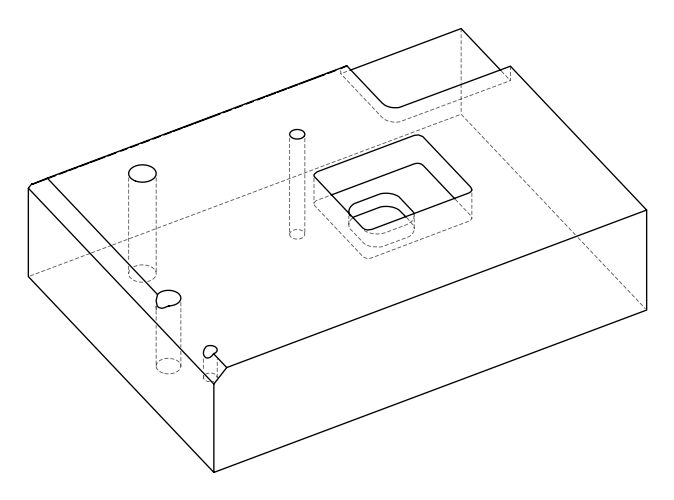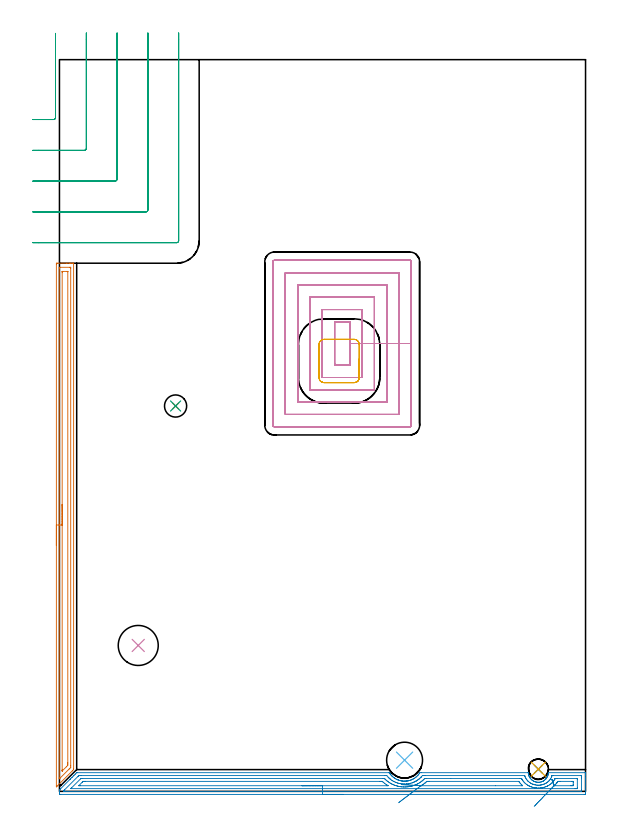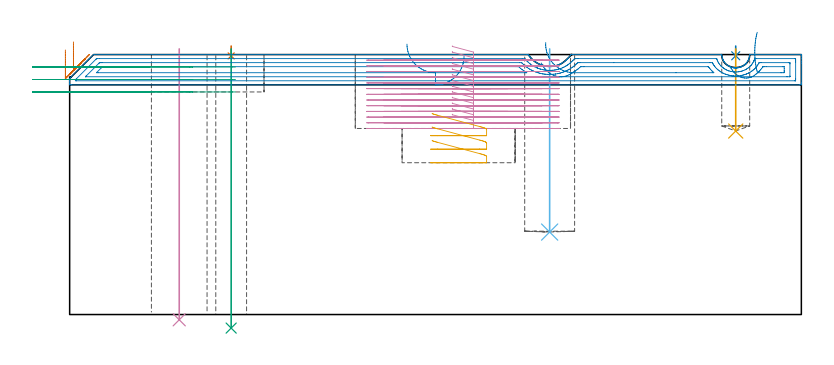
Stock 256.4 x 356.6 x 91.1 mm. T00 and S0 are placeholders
(PLAN: 11 operations, 8 tool changes, 50 min)
(1 SPOT_DRILL | STEP1HOLE | NXT0321_9005460120000 | 0.03 min | 0 mm3)
(2 SPOT_DRILL_1 | STEP1POCKET | NXT0321_9005460120000 | 0.03 min | 1 mm3)
(3 DRILL_THROUGH_HOLE_INTO_CENTER | STEP1HOLE | UGT0301_503 | 0.39 min | 8318 mm3)
(4 INDEXABLE_INSERT_DRILL_THROUGH_HOLE_FROM_SOLID | STEP1HOLE_1 | NXT0302_010 | 0.38 min | 27172 mm3)
(5 DRILL_BLIND_HOLE_INTO_CENTER | STEP1POCKET | NXT0301_069 | 0.12 min | 1925 mm3)
(6 INDEXABLE_INSERT_DRILL_BLIND_HOLE_FROM_SOLID | STEP1POCKET_1 | NXT0302_006 | 0.26 min | 14891 mm3)
(7 AREA_MILL | FG_CHAMFER_SURFACE | UGT0205_001 | 6.27 min | 9259 mm3)
(8 AREA_MILL_1 | FG_CHAMFER_SURFACE_1 | UGT0205_001 | 8.53 min | 13990 mm3)
(9 MILL_CORNER_NOTCH_RECTANGULAR | CORNER_NOTCH_RECTANGULAR | UGT0201_104 | Follow Part, ap 5, ae 75% | 3.74 min | 87983 mm3)
(10 MILL_RECTANGULAR_POCKET | POCKET_RECTANGULAR_STRAIGHT | NXT0201_009 | Follow Part, ap 2, ae 75% | 29.45 min | 173579 mm3)
(11 MILL_RECTANGULAR_POCKET_1 | POCKET_RECTANGULAR_STRAIGHT_1 | UGT0201_104 | Follow Part, ap 5, ae 75% | 0.84 min | 17918 mm3)
(TOOL NXT0321_9005460120000 | NC Spot Drill, 142deg, 12mm, Carbide, Uncoated | D12 PA142 FL30 Z2)
(TOOL UGT0301_503 | Carbide Drill 10.8 mm | D10.8 PA118 FL94 Z2)
(TOOL NXT0302_010 | Index. Insert Drill 19.5mm [880-D1950L25-05] | D19.5 PA176 FL98 Z2)
(TOOL NXT0301_069 | Carbide Drill 9.8mm [860.1-0980-029A1-MM 2214] | D9.8 PA140 FL47 Z2)
(TOOL NXT0302_006 | Index. Insert Drill 17.5mm [880-D1750L25-05] | D17.5 PA176 FL88 Z2)
(TOOL UGT0205_001 | Chamfer Mill 20 x 3 x 45 deg. | D20 FL50 Z2)
(TOOL UGT0201_104 | End Mill 20 mm | D20 FL22 Z2)
(TOOL NXT0201_009 | ENDMILL 8mm [2P460-0800-NA 1630] | D8 FL26 Z6)
(OP 1 SPOT_DRILL)
G17 G21 G94 G90
T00 M6
G54
G17 G0 G90 X56.6 Y187.8 S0 M3
G43 Z101.1 H0
G94 G81 G98 Z90.635 F250. R94.1
G80
M5
M2
(OP 2 SPOT_DRILL_1)
G17 G21 G94 G90
T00 M6
G54
G17 G0 G90 X233.4 Y10.8 S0 M3
G43 Z101.1 H0
G94 G81 G98 Z90.678 F250. R94.1
G80
M5
M2
(OP 3 DRILL_THROUGH_HOLE_INTO_CENTER)
G17 G21 G94 G90
T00 M6
G54
G17 G0 G90 X56.6 Y187.8 S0 M3
G43 Z101.1 H0
G94 G73 G98 Z-4.745 F250. Q10.649 R93.1
G80
M5
M2
(OP 4 INDEXABLE_INSERT_DRILL_THROUGH_HOLE_FROM_SOLID)
G17 G21 G94 G90
T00 M6
G54
G17 G0 G90 X38.4 Y71.1 S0 M3
G43 Z101.1 H1
G94 G81 G98 Z-1.84 F250. R93.1
G80
M5
M2
(OP 5 DRILL_BLIND_HOLE_INTO_CENTER)
G17 G21 G94 G90
T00 M6
G54
G17 G0 G90 X233.4 Y10.8 S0 M3
G43 Z101.1 H1
G94 G81 G98 Z64.3 F250. R93.1
G80
M5
M2
(OP 6 INDEXABLE_INSERT_DRILL_BLIND_HOLE_FROM_SOLID)
G17 G21 G94 G90
T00 M6
G54
G17 G0 G90 X168.2 Y15.2 S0 M3
G43 Z101.1 H1
G94 G81 G98 Z28.9 F250. R93.1
G80
M5
M2
(OP 7 AREA_MILL)
G17 G21 G94 G90
T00 M6
G54
G17 G0 G90 X-1.5 Y119.8 S1061 M3
G43 Z101.1 H0
Z92.7
G94 G1 Y119.838 Z91.828 F250.
Y119.952 Z90.964
Y120.141 Z90.112
Y120.403 Z89.28
Y120.737 Z88.474
Y121.14 Z87.7
Y121.609 Z86.964
Y122.14 Z86.272
Y122.729 Z85.629
Y123.372 Z85.04
Y124.064 Z84.509
Y124.8 Z84.04
Y125.574 Z83.637
Y126.38 Z83.303
Y127.212 Z83.041
Y128.064 Z82.852
Y128.929 Z82.738
Y129.8 Z82.7
X-1.499 Y256.771 Z82.701
X-1.495 Y257.391 Z82.702
X-1.493 Y257.394 Z82.705
X-0.875 Y257.4 Z83.322
X3.594 Z87.789
X5.017 Z89.214
X5.382 Z89.577
X6.11 Z90.31
X6.391 Z90.591
X6.83 Y257.393 Z91.022
X6.897 Y257.39 Z91.089
X6.9 Y257.218 Z91.1
Y10.873
X6.905 Y10.613 Z91.091
X6.881 Y10.579 Z91.077
X6.283 Y9.983 Z90.483
X-1.168 Y2.531 Z83.031
X-1.322 Y2.376 Z82.875
X-1.47 Y2.233 Z82.728
X-1.494 Y2.217 Z82.703
X-1.499 Y2.233 Z82.699
X-1.5 Y129.8 Z82.7
X-0.086 Z84.114
X-0.085 Y255.086 Z84.115
X-0.083 Y255.191 Z84.117
X-0.079 Y255.39 Z84.121
X0.019 Y255.392 Z84.219
X0.496 Y255.399 Z84.696
X4.964 Y255.4 Z89.164
X5.382 Y255.396 Z89.582
X5.441 Y255.394 Z89.641
X5.471 Y255.391 Z89.671
X5.479 Y255.294 Z89.679
X5.484 Y255.087 Z89.684
X5.485 Y254.982 Z89.685
X5.486 Y12.561 Z89.686
X5.483 Y11.771 Z89.683
X5.481 Y11.672 Z89.681
X5.478 Y11.639 Z89.678
X5.458 Y11.617 Z89.658
X5.382 Y11.535 Z89.582
X5.054 Y11.204 Z89.254
X4.727 Y10.877 Z88.927
X0.256 Y6.406 Z84.456
X0.135 Y6.289 Z84.335
X0.019 Y6.179 Z84.219
X-0.079 Y6.109 Z84.121
X-0.083 Y6.302 Z84.117
X-0.085 Y6.406 Z84.115
X-0.086 Y129.8 Z84.114
X1.328 Z85.528
X1.329 Y252.778 Z85.529
X1.33 Y253.194 Z85.53
X1.333 Y253.313 Z85.533
X1.335 Y253.371 Z85.535
X1.341 Y253.39 Z85.541
X1.395 Y253.393 Z85.595
X1.601 Y253.399 Z85.801
X3.8 Z88.
X3.937 Y253.396 Z88.137
X4.046 Y253.39 Z88.246
X4.066 Y253.387 Z88.266
X4.068 Y253.379 Z88.268
X4.069 Y253.353 Z88.269
X4.071 Y253.194 Z88.271
Y13.976
X4.07 Y13.559 Z88.27
X4.066 Y13.087 Z88.266
X4.059 Y12.665 Z88.259
X3.383 Y11.982 Z87.583
X1.365 Y9.965 Z85.565
X1.356 Y9.957 Z85.556
X1.341 Y9.95 Z85.541
X1.334 Y9.949 Z85.534
X1.332 Y9.956 Z85.532
X1.33 Y9.983 Z85.53
X1.329 Y10.038 Z85.529
X1.328 Y10.461 Z85.528
Y129.8
Y130.672 Z85.567
Y131.537 Z85.68
Y132.388 Z85.869
Y133.22 Z86.132
Y134.026 Z86.465
Y134.8 Z86.868
Y135.536 Z87.337
Y136.228 Z87.868
Y136.871 Z88.457
Y137.461 Z89.101
Y137.992 Z89.793
Y138.46 Z90.528
Y138.863 Z91.302
Y139.197 Z92.108
Y139.459 Z92.94
Y139.648 Z93.792
Y139.762 Z94.657
Y139.8 Z95.528
G0 Z101.1
M5
M2
(OP 8 AREA_MILL_1)
G17 G21 G94 G90
T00 M6
G54
G17 G0 G90 X138.2 Y-1.5 S1061 M3
G43 Z101.1 H0
Z90.5
G94 G1 X138.162 Z89.628 F250.
X138.048 Z88.764
X137.859 Z87.912
X137.597 Z87.08
X137.263 Z86.274
X136.86 Z85.5
X136.392 Z84.764
X135.86 Z84.072
X135.271 Z83.429
X134.628 Z82.84
X133.936 Z82.308
X133.2 Z81.84
X132.426 Z81.437
X131.62 Z81.103
X130.788 Z80.841
X129.936 Z80.652
X129.072 Z80.538
X128.2 Z80.5
X0.603
X0.385 Y-1.499 Z80.501
X0.157 Y-1.496 Z80.504
X0.002 Y-1.491 Z80.505
X0. Y-1.358 Z80.639
Y-1.048 Z80.947
Y-0.428 Z81.572
Y0.095 Z82.094
X0.01 Y0.702 Z82.7
X0.02 Y0.715 Z82.714
X0.157 Y0.859 Z82.855
X0.306 Y1.009 Z83.004
X0.601 Y1.301 Z83.301
X5.137 Y5.837 Z87.837
X5.302 Y6.004 Z88.
X5.362 Y6.063 Z88.061
X5.988 Y6.688 Z88.688
X6.184 Y6.885 Z88.882
X6.838 Y7.538 Z89.538
X7.065 Y7.767 Z89.763
X7.689 Y8.389 Z90.388
X8.392 Y9.091 Z91.09
X8.406 Y9.095 Z91.092
X8.634 Y9.1 Z91.1
X160.322
X160.757 Y9.093 Z91.093
X160.768 Y9.081 Z91.081
X160.859 Y8.943 Z90.943
X160.974 Y8.778 Z90.777
X161.065 Y8.648 Z90.645
X161.191 Y8.467 Z90.466
X161.229 Y8.417 Z90.417
X161.267 Y8.368 Z90.367
X161.403 Y8.207 Z90.205
X161.512 Y8.079 Z90.076
X161.644 Y7.922 Z89.921
X161.786 Y7.767 Z89.766
X162.039 Y7.491 Z89.491
X162.083 Y7.447 Z89.447
X162.521 Y7.059 Z89.055
X162.85 Y6.788 Z88.787
X162.974 Y6.686 Z88.685
X163.07 Y6.615 Z88.614
X163.463 Y6.352 Z88.35
X163.866 Y6.105 Z88.102
X164.217 Y5.917 Z87.913
X164.573 Y5.74 Z87.737
X164.784 Y5.651 Z87.648
X164.999 Y5.568 Z87.565
X165.201 Y5.491 Z87.486
X165.23 Y5.482 Z87.476
X165.417 Y5.416 Z87.415
X165.649 Y5.338 Z87.337
X165.733 Y5.314 Z87.313
X166.094 Y5.215 Z87.213
X166.541 Y5.116 Z87.114
X166.568 Y5.111 Z87.109
X166.986 Y5.041 Z87.04
X167.037 Y5.036 Z87.035
X167.432 Y4.993 Z86.987
X167.461 Y4.992 Z86.984
X167.878 Y4.963 Z86.961
X168.324 Y4.958 Z86.956
X168.327 Y4.959 Z86.957
X168.353 Y4.961 Z86.956
X168.387 Y4.962 Z86.958
X168.729 Y4.978 Z86.969
X168.77 Y4.979 Z86.971
X169.139 Y5.012 Z87.007
X169.216 Y5.019 Z87.015
X169.245 Y5.023 Z87.019
X169.344 Y5.037 Z87.034
X169.662 Y5.085 Z87.078
X169.869 Y5.122 Z87.121
X169.945 Y5.137 Z87.135
X170.107 Y5.171 Z87.165
X170.555 Y5.283 Z87.278
X170.999 Y5.417 Z87.415
X171.331 Y5.539 Z87.536
X171.416 Y5.571 Z87.567
X171.758 Y5.71 Z87.709
X171.828 Y5.739 Z87.737
X171.891 Y5.77 Z87.767
X171.922 Y5.786 Z87.783
X172.3 Y5.981 Z87.98
X172.34 Y6.002 Z88.001
X172.782 Y6.255 Z88.255
X173.325 Y6.615 Z88.614
X173.521 Y6.763 Z88.763
X173.674 Y6.88 Z88.878
X173.876 Y7.053 Z89.053
X174.022 Y7.178 Z89.178
X174.359 Y7.491 Z89.491
X174.566 Y7.7 Z89.7
X174.793 Y7.958 Z89.958
X174.855 Y8.029 Z90.028
X175.128 Y8.367 Z90.367
X175.333 Y8.648 Z90.647
X175.457 Y8.818 Z90.818
X175.645 Y9.102 Z91.097
X176.383 Y9.1 Z91.1
X228.136
X228.498 Y9.094 Z91.092
X228.505 Y9.091 Z91.089
X228.511 Y9.018 Z91.017
X228.522 Y8.874 Z90.873
X228.557 Y8.648 Z90.648
X228.6 Y8.367 Z90.367
X228.709 Y7.926 Z89.926
X228.762 Y7.767 Z89.766
X228.853 Y7.492 Z89.49
X228.921 Y7.326 Z89.323
X228.956 Y7.239 Z89.237
X229.028 Y7.103 Z89.101
X229.124 Y6.924 Z88.92
X229.311 Y6.615 Z88.614
X229.326 Y6.594 Z88.594
X229.437 Y6.444 Z88.44
X229.568 Y6.264 Z88.263
X229.848 Y5.93 Z87.927
X230.041 Y5.74 Z87.736
X230.218 Y5.593 Z87.588
X230.382 Y5.455 Z87.453
X230.747 Y5.187 Z87.187
X231.029 Y5.019 Z87.018
X231.328 Y4.862 Z86.862
X231.398 Y4.833 Z86.833
X231.631 Y4.739 Z86.737
X231.655 Y4.732 Z86.729
X231.705 Y4.716 Z86.711
X231.917 Y4.647 Z86.644
X232.074 Y4.596 Z86.593
X232.523 Y4.49 Z86.488
X232.597 Y4.481 Z86.475
X232.737 Y4.461 Z86.455
X232.968 Y4.43 Z86.421
X233.191 Y4.411 Z86.406
X233.198 Y4.41 Z86.405
X233.401 Y4.404 Z86.397
X233.49 Y4.407 Z86.399
X233.639 Y4.412 Z86.407
X233.81 Y4.425 Z86.423
X233.862 Y4.429 Z86.428
X234.306 Y4.495 Z86.491
X234.755 Y4.605 Z86.6
X234.828 Y4.63 Z86.623
X235.111 Y4.721 Z86.718
X235.198 Y4.75 Z86.747
X235.274 Y4.781 Z86.778
X235.472 Y4.862 Z86.861
X235.633 Y4.947 Z86.946
X235.786 Y5.028 Z87.028
X235.936 Y5.119 Z87.119
X236.09 Y5.211 Z87.211
X236.167 Y5.268 Z87.268
X236.364 Y5.416 Z87.412
X236.433 Y5.466 Z87.463
X236.758 Y5.738 Z87.737
X236.981 Y5.96 Z87.959
X236.989 Y5.969 Z87.968
X237.017 Y6.004 Z88.001
X237.246 Y6.28 Z88.279
X237.489 Y6.615 Z88.613
X237.693 Y6.957 Z88.952
X237.813 Y7.189 Z89.187
X237.873 Y7.306 Z89.304
X237.948 Y7.491 Z89.49
X238.038 Y7.767 Z89.764
X238.091 Y7.927 Z89.925
X238.2 Y8.368 Z90.366
X238.217 Y8.479 Z90.478
X238.28 Y8.891 Z90.89
X238.288 Y8.999 Z90.998
X238.297 Y9.099 Z91.097
X238.321 Y9.1 Z91.1
X256.243
X256.393 Y9.097 Z91.088
X256.394 Y9.096 Z91.087
X256.4 Y8.782 Z90.781
Y8.387 Z90.386
Y7.767 Z89.762
Y6.575 Z88.572
Y6.004 Z87.998
Y-0.762 Z81.235
X256.397 Y-1.048 Z80.949
X256.391 Y-1.492 Z80.506
X256.249 Y-1.495 Z80.503
X255.797 Y-1.5 Z80.5
X128.2
Y-0.086 Z81.914
X2.388 Y-0.085 Z81.915
X2.304 Y-0.084 Z81.916
X2.024 Y-0.079 Z81.921
X2.01 Y0.012 Z82.012
X2.005 Y0.212 Z82.212
X2.01 Y0.245 Z82.245
X2.025 Y0.265 Z82.265
X2.073 Y0.319 Z82.319
X2.345 Y0.595 Z82.595
X2.388 Y0.638 Z82.638
X9.078 Y7.328 Z89.328
X9.228 Y7.476 Z89.476
X9.351 Y7.594 Z89.594
X9.431 Y7.67 Z89.67
X9.526 Y7.679 Z89.679
X9.612 Y7.682 Z89.682
X10.418 Y7.686 Z89.686
X10.5
X158.62
X159.43 Y7.683 Z89.683
X159.516 Y7.682 Z89.682
X159.524 Y7.673 Z89.673
X160.217 Y6.885 Z88.885
X160.322 Y6.77 Z88.77
X160.521 Y6.575 Z88.575
X160.722 Y6.396 Z88.396
X161.167 Y6.004 Z88.004
X161.215 Y5.964 Z87.964
X161.453 Y5.769 Z87.769
X162.107 Y5.316 Z87.316
X162.181 Y5.269 Z87.269
X162.427 Y5.122 Z87.122
X162.999 Y4.801 Z86.801
X163.639 Y4.49 Z86.49
X163.891 Y4.384 Z86.384
X163.934 Y4.367 Z86.367
X163.968 Y4.354 Z86.354
X164.272 Y4.241 Z86.241
X164.784 Y4.07 Z86.07
X165.031 Y3.996 Z85.996
X165.676 Y3.832 Z85.832
X166.197 Y3.726 Z85.726
X166.568 Y3.665 Z85.665
X167.227 Y3.59 Z85.59
X167.461 Y3.575 Z85.575
X167.811 Y3.556 Z85.556
X168.16 Y3.55 Z85.55
X168.353
X169.022 Y3.579 Z85.579
X169.245 Y3.597 Z85.597
X169.372 Y3.61 Z85.61
X169.97 Y3.689 Z85.689
X170.137 Y3.715 Z85.715
X170.583 Y3.801 Z85.801
X171.03 Y3.907 Z85.907
X171.298 Y3.975 Z85.975
X171.922 Y4.166 Z86.166
X171.979 Y4.185 Z86.185
X172.134 Y4.241 Z86.241
X172.7 Y4.467 Z86.467
X172.814 Y4.516 Z86.516
X173.226 Y4.716 Z86.716
X173.707 Y4.969 Z86.969
X173.806 Y5.024 Z87.024
X173.972 Y5.122 Z87.122
X174.352 Y5.366 Z87.366
X174.599 Y5.53 Z87.53
X174.878 Y5.728 Z87.728
X175.234 Y6.004 Z88.004
X175.375 Y6.119 Z88.119
X175.491 Y6.22 Z88.22
X175.838 Y6.542 Z88.542
X176.19 Y6.885 Z88.885
X176.285 Y6.983 Z88.983
X176.383 Y7.091 Z89.091
X176.88 Y7.671 Z89.671
X177.276 Y7.683 Z89.683
X177.359 Y7.684 Z89.684
X178.168 Y7.686 Z89.686
X226.597 Y7.685 Z89.685
X226.678 Y7.683 Z89.683
X226.717 Y7.68 Z89.68
X226.73 Y7.677 Z89.677
X226.74 Y7.654 Z89.654
X226.785 Y7.531 Z89.531
X226.886 Y7.238 Z89.238
X227.029 Y6.885 Z88.885
X227.244 Y6.455 Z88.455
X227.518 Y6.004 Z88.004
X227.779 Y5.646 Z87.646
X228.136 Y5.204 Z87.204
X228.214 Y5.122 Z87.122
X228.419 Y4.923 Z86.923
X228.637 Y4.733 Z86.733
X229.028 Y4.413 Z86.413
X229.092 Y4.366 Z86.366
X229.271 Y4.241 Z86.241
X229.667 Y3.99 Z85.99
X229.921 Y3.848 Z85.848
X230.202 Y3.702 Z85.702
X230.669 Y3.502 Z85.502
X230.813 Y3.448 Z85.448
X230.84 Y3.439 Z85.439
X230.862 Y3.432 Z85.432
X231.095 Y3.359 Z85.359
X231.705 Y3.198 Z85.198
X231.92 Y3.147 Z85.147
X232.597 Y3.043 Z85.043
X232.95 Y3.011 Z85.011
X233.49 Y2.994 Z84.994
X233.844 Y3.01 Z85.01
X234.382 Y3.067 Z85.067
X234.64 Y3.105 Z85.105
X234.931 Y3.157 Z85.157
X235.274 Y3.237 Z85.237
X235.372 Y3.263 Z85.263
X235.708 Y3.359 Z85.359
X236.099 Y3.492 Z85.492
X236.167 Y3.518 Z85.518
X236.674 Y3.74 Z85.74
X237.059 Y3.946 Z85.946
X237.244 Y4.058 Z86.058
X237.531 Y4.241 Z86.241
X237.772 Y4.417 Z86.417
X237.951 Y4.554 Z86.554
X238.262 Y4.816 Z86.816
X238.582 Y5.122 Z87.122
X238.706 Y5.258 Z87.258
X238.843 Y5.416 Z87.416
X239.099 Y5.751 Z87.751
X239.282 Y6.004 Z88.004
X239.452 Y6.284 Z88.284
X239.736 Y6.791 Z88.791
X239.766 Y6.855 Z88.855
X239.779 Y6.885 Z88.885
X240.006 Y7.5 Z89.5
X240.061 Y7.643 Z89.643
X240.078 Y7.679 Z89.679
X240.122 Y7.681 Z89.681
X240.223 Y7.683 Z89.683
X240.628 Y7.686 Z89.686
X240.71
X254.012 Y7.685 Z89.685
X254.096 Y7.684 Z89.684
X254.376 Y7.679 Z89.679
X254.39 Y7.588 Z89.588
X254.397 Y7.387 Z89.387
X254.399 Y6.885 Z88.885
X254.4 Y6.502 Z88.502
X254.399 Y0.715 Z82.715
X254.398 Y0.334 Z82.334
X254.39 Y-0.05 Z81.95
X254.383 Y-0.08 Z81.92
X254.366 Y-0.081 Z81.919
X254.316 Y-0.084 Z81.916
X254.215 Y-0.085 Z81.915
X254.012 Y-0.086 Z81.914
X128.2
Y1.328 Z83.328
X5.686 Y1.329 Z83.329
X5.608 Y1.33 Z83.33
X5.562 Y1.332 Z83.332
X5.549 Y1.334 Z83.334
X5.569 Y1.358 Z83.358
X5.718 Y1.516 Z83.516
X5.796 Y1.596 Z83.596
X10.31 Y6.11 Z88.11
X10.418 Y6.215 Z88.215
X10.464 Y6.253 Z88.253
X10.498 Y6.265 Z88.265
X10.574 Y6.267 Z88.267
X10.729 Y6.27 Z88.27
X11.04 Y6.271 Z88.271
X11.311 Y6.272 Z88.272
X157.645 Y6.271 Z88.271
X158.271 Y6.267 Z88.267
X158.333 Y6.264 Z88.264
X158.404 Y6.249 Z88.249
X158.538 Y6.111 Z88.111
X158.645 Y6.004 Z88.004
X159.043 Y5.617 Z87.617
X159.43 Y5.274 Z87.274
X159.61 Y5.122 Z87.122
X160.003 Y4.804 Z86.804
X160.322 Y4.578 Z86.578
X160.814 Y4.241 Z86.241
X161.215 Y3.999 Z85.999
X161.796 Y3.667 Z85.667
X162.107 Y3.515 Z85.515
X162.442 Y3.359 Z85.359
X162.999 Y3.124 Z85.124
X163.39 Y2.973 Z84.973
X163.891 Y2.804 Z84.804
X164.232 Y2.701 Z84.701
X164.685 Y2.575 Z84.575
X164.784 Y2.55 Z84.55
X165.075 Y2.478 Z84.478
X165.676 Y2.359 Z84.359
X165.824 Y2.332 Z84.332
X166.232 Y2.271 Z84.271
X166.568 Y2.231 Z84.231
X166.849 Y2.201 Z84.201
X167.461 Y2.157 Z84.157
X167.801 Y2.141 Z84.141
X168.353 Y2.136 Z84.136
X168.687 Y2.148 Z84.148
X169.245 Y2.174 Z84.174
X169.527 Y2.2 Z84.2
X170.137 Y2.273 Z84.273
X170.321 Y2.297 Z84.297
X171.03 Y2.416 Z84.416
X171.082 Y2.426 Z84.426
X171.321 Y2.478 Z84.478
X171.801 Y2.597 Z84.597
X171.922 Y2.63 Z84.63
X172.488 Y2.8 Z84.8
X172.814 Y2.904 Z84.904
X173.149 Y3.028 Z85.028
X173.707 Y3.243 Z85.243
X173.79 Y3.277 Z85.277
X173.973 Y3.359 Z85.359
X174.39 Y3.566 Z85.566
X174.599 Y3.674 Z85.674
X174.968 Y3.876 Z85.876
X175.491 Y4.181 Z86.181
X175.528 Y4.204 Z86.204
X175.585 Y4.241 Z86.241
X176.058 Y4.562 Z86.562
X176.383 Y4.795 Z86.795
X176.57 Y4.938 Z86.938
X176.798 Y5.122 Z87.122
X177.054 Y5.342 Z87.342
X177.276 Y5.538 Z87.538
X177.516 Y5.766 Z87.766
X177.764 Y6.004 Z88.004
X177.968 Y6.201 Z88.201
X178.037 Y6.265 Z88.265
X178.168 Y6.266 Z88.266
X178.79 Y6.271 Z88.271
X190.68 Y6.272 Z88.272
X224.296 Y6.271 Z88.271
X224.567 Y6.27 Z88.27
X225.195 Y6.264 Z88.264
X225.201 Y6.26 Z88.26
X225.22 Y6.24 Z88.24
X225.343 Y6.004 Z88.004
X225.383 Y5.929 Z87.929
X225.459 Y5.796 Z87.796
X225.724 Y5.378 Z87.378
X225.911 Y5.122 Z87.122
X226.1 Y4.874 Z86.874
X226.351 Y4.567 Z86.567
X226.65 Y4.241 Z86.241
X226.956 Y3.953 Z85.953
X227.244 Y3.712 Z85.712
X227.695 Y3.359 Z85.359
X228.136 Y3.062 Z85.062
X228.371 Y2.913 Z84.913
X228.876 Y2.628 Z84.628
X229.028 Y2.553 Z84.553
X229.19 Y2.478 Z84.478
X229.706 Y2.267 Z84.267
X229.921 Y2.19 Z84.19
X230.353 Y2.051 Z84.051
X230.813 Y1.926 Z83.926
X231.142 Y1.84 Z83.84
X231.543 Y1.756 Z83.756
X231.705 Y1.73 Z83.73
X232.12 Y1.669 Z83.669
X232.581 Y1.612 Z83.612
X232.597 Y1.611 Z83.611
X232.761 Y1.596 Z83.596
X233.49 Y1.574 Z83.574
X233.512
X234.052 Y1.596 Z83.596
X234.351 Y1.627 Z83.627
X234.382 Y1.631 Z83.631
X235.134 Y1.734 Z83.734
X235.274 Y1.76 Z83.76
X235.869 Y1.89 Z83.89
X236.167 Y1.966 Z83.966
X236.563 Y2.086 Z84.086
X237.059 Y2.253 Z84.253
X237.221 Y2.318 Z84.318
X237.6 Y2.478 Z84.478
X237.838 Y2.59 Z84.59
X237.951 Y2.648 Z84.648
X238.412 Y2.904 Z84.904
X238.843 Y3.171 Z85.171
X238.957 Y3.248 Z85.248
X239.112 Y3.359 Z85.359
X239.463 Y3.629 Z85.629
X239.736 Y3.856 Z85.856
X239.938 Y4.041 Z86.041
X240.147 Y4.241 Z86.241
X240.381 Y4.485 Z86.485
X240.628 Y4.775 Z86.775
X240.78 Y4.972 Z86.972
X240.891 Y5.122 Z87.122
X241.147 Y5.491 Z87.491
X241.45 Y6.004 Z88.004
X241.475 Y6.048 Z88.048
X241.52 Y6.128 Z88.128
X241.605 Y6.265 Z88.265
X241.676 Y6.267 Z88.267
X241.831 Y6.269 Z88.269
X242.142 Y6.271 Z88.271
X242.413
X251.957
X252.228 Y6.269 Z88.269
X252.318 Y6.268 Z88.268
X252.381 Y6.265 Z88.265
X252.39 Y6.173 Z88.173
X252.396 Y6.004 Z88.004
X252.399 Y5.834 Z87.834
Y1.596 Z83.596
X252.398 Y1.428 Z83.428
X252.393 Y1.37 Z83.37
X252.388 Y1.335 Z83.335
X252.362 Y1.334 Z83.334
X252.228 Y1.331 Z83.331
X251.606 Y1.329 Z83.329
X251.335 Y1.328 Z83.328
X128.2
Y2.743 Z84.743
X10.15
X9.779 Y2.745 Z84.745
X9.526 Y2.747 Z84.747
X9.41 Y2.75 Z84.75
X9.473 Y2.823 Z84.823
X9.485 Y2.835 Z84.835
X11.099 Y4.45 Z86.45
X11.311 Y4.659 Z86.659
X11.473 Y4.812 Z86.812
X11.517 Y4.85 Z86.85
X11.584 Y4.852 Z86.852
X12.203 Y4.856 Z86.856
X12.471 Y4.857 Z86.857
X156.129
X156.753 Y4.856 Z86.856
X157.024 Y4.854 Z86.854
X157.329 Y4.85 Z86.85
X157.645 Y4.581 Z86.581
X158.049 Y4.241 Z86.241
X158.538 Y3.841 Z85.841
X159.222 Y3.359 Z85.359
X159.43 Y3.22 Z85.22
X159.824 Y2.97 Z84.97
X159.963 Y2.887 Z84.887
X159.999 Y2.865 Z84.865
X160.186 Y2.75 Z84.75
X160.05 Y2.746 Z84.746
X159.787 Y2.744 Z84.744
X159.43 Y2.743 Z84.743
X128.2
X127.328 Z84.781
X126.464 Z84.895
X125.612 Z85.083
X124.78 Z85.346
X123.974 Z85.68
X123.2 Z86.082
X122.464 Z86.551
X121.772 Z87.082
X121.129 Z87.672
X120.54 Z88.315
X120.008 Z89.007
X119.54 Z89.743
X119.137 Z90.517
X118.803 Z91.322
X118.541 Z92.155
X118.352 Z93.006
X118.238 Z93.871
X118.2 Z94.743
G0 Z101.1
X165.266 Y-5.533
Z88.146
G1 X165.651 Y-5.242 Z87.42
X166.085 Y-4.913 Z86.738
X166.565 Y-4.55 Z86.106
X167.087 Y-4.155 Z85.529
X167.647 Y-3.732 Z85.012
X168.241 Y-3.282 Z84.557
X168.864 Y-2.811 Z84.169
X169.512 Y-2.321 Z83.851
X170.179 Y-1.816 Z83.605
X170.861 Y-1.3 Z83.432
X171.553 Y-0.777 Z83.335
X172.248 Y-0.251 Z83.314
X172.943 Y0.275 Z83.369
X173.631 Y0.795 Z83.499
X174.307 Y1.306 Z83.704
X174.966 Y1.805 Z83.983
X175.604 Y2.288 Z84.332
X176.214 Y2.75 Z84.75
X176.248 Y2.775 Z84.775
X176.288 Y2.803 Z84.803
X176.693 Y3.054 Z85.054
X177.18 Y3.359 Z85.359
X177.238 Y3.397 Z85.397
X177.276 Y3.423 Z85.423
X177.756 Y3.767 Z85.767
X178.168 Y4.077 Z86.077
X178.26 Y4.15 Z86.15
X178.368 Y4.241 Z86.241
X178.735 Y4.562 Z86.562
X179.06 Y4.85 Z86.85
X179.332 Y4.854 Z86.854
X179.953 Y4.857 Z86.857
X180.221
X223.675
X223.764 Y4.856 Z86.856
X223.818 Y4.853 Z86.853
X223.843 Y4.851 Z86.851
X223.866 Y4.823 Z86.823
X224.039 Y4.597 Z86.597
X224.311 Y4.241 Z86.241
X224.567 Y3.924 Z85.924
X225.085 Y3.359 Z85.359
X225.459 Y3.006 Z85.006
X225.733 Y2.75 Z84.75
X225.459 Y2.746 Z84.746
X225.19 Y2.744 Z84.744
X212.476 Y2.743 Z84.743
X176.546
X176.383 Y2.744 Z84.744
X176.257 Y2.747 Z84.747
X176.214 Y2.75 Z84.75
X175.348 Y2.8 Z84.838
X174.492 Y2.849 Z85.001
X173.654 Y2.898 Z85.239
X172.84 Y2.945 Z85.549
X172.056 Y2.99 Z85.928
X171.308 Y3.033 Z86.375
X170.602 Y3.074 Z86.885
X169.942 Y3.112 Z87.455
X169.335 Y3.147 Z88.081
X168.785 Y3.179 Z88.757
X168.295 Y3.207 Z89.478
X167.87 Y3.232 Z90.24
X167.513 Y3.252 Z91.036
X167.227 Y3.269 Z91.86
X167.013 Y3.281 Z92.705
X166.874 Y3.289 Z93.566
X166.81 Y3.293 Z94.436
X166.822 Y3.292 Z95.309
G0 Z101.1
X231.396 Y-7.335
Z87.001
G1 X231.77 Y-6.944 Z86.317
X232.184 Y-6.511 Z85.682
X232.635 Y-6.04 Z85.103
X233.119 Y-5.535 Z84.582
X233.632 Y-4.999 Z84.124
X234.171 Y-4.436 Z83.732
X234.732 Y-3.85 Z83.41
X235.31 Y-3.246 Z83.16
X235.901 Y-2.629 Z82.984
X236.5 Y-2.003 Z82.883
X237.103 Y-1.373 Z82.857
X237.706 Y-0.744 Z82.908
X238.303 Y-0.121 Z83.035
X238.89 Y0.492 Z83.236
X239.462 Y1.09 Z83.511
X240.016 Y1.669 Z83.856
X240.547 Y2.223 Z84.27
X241.051 Y2.75 Z84.75
X241.07 Y2.769 Z84.769
X241.52 Y3.167 Z85.167
X241.62 Y3.261 Z85.261
X241.718 Y3.359 Z85.359
X242.056 Y3.711 Z85.711
X242.413 Y4.131 Z86.131
X242.461 Y4.192 Z86.192
X242.498 Y4.241 Z86.241
X242.837 Y4.703 Z86.703
X242.897 Y4.781 Z86.781
X242.938 Y4.829 Z86.829
X242.959 Y4.85 Z86.85
X242.993 Y4.852 Z86.852
X243.305 Y4.856 Z86.856
X243.573 Y4.857 Z86.857
X244.197
X249.82
X250.283 Y4.852 Z86.852
X250.388 Y4.85 Z86.85
X250.4 Y4.241 Z86.241
Y3.402 Z85.402
X250.399 Y3.359 Z85.359
X250.39 Y2.94 Z84.94
X250.374 Y2.75 Z84.75
X250.171 Y2.746 Z84.746
X249.551 Y2.743 Z84.743
X249.283
X241.252
X241.112 Y2.744 Z84.744
X241.064 Y2.746 Z84.746
X241.052 Y2.748 Z84.748
X241.051 Y2.75 Z84.75
X240.863 Y3.325 Z85.378
X240.692 Y3.846 Z86.056
X240.54 Y4.31 Z86.78
X240.408 Y4.711 Z87.543
X240.298 Y5.048 Z88.34
X240.21 Y5.317 Z89.165
X240.144 Y5.517 Z90.012
X240.102 Y5.646 Z90.873
X240.083 Y5.703 Z91.744
X240.088 Y5.688 Z92.616
X240.116 Y5.601 Z93.484
X240.168 Y5.443 Z94.34
X240.244 Y5.214 Z95.178
X240.341 Y4.916 Z95.993
X240.46 Y4.552 Z96.776
X240.601 Y4.125 Z97.524
X240.761 Y3.637 Z98.229
X240.939 Y3.093 Z98.887
G0 Z101.1
M5
M2
(OP 9 MILL_CORNER_NOTCH_RECTANGULAR)
G17 G21 G94 G90
T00 M6
G54
G17 G0 G90 X-13. Y327.4 S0 M3
G43 Z101.139 H0
Z86.759
G94 G1 X-10. F250.
X-2.894 F500.
G3 X-1.9 Y328.394 R1.
G1 Y366.418
Y369.418 F250.
G0 Z101.139
X-13. Y312.4
Z86.759
G1 X-10.
X12.105 F500.
G3 X13.1 Y313.395 R1.
G1 Y366.6
Y369.6 F250.
G0 Z101.139
X-13. Y297.4
Z86.759
G1 X-10.
X27.105 F500.
G3 X28.1 Y298.395 R1.
G1 Y366.6
Y369.6 F250.
G0 Z101.139
X-13. Y282.4
Z86.759
G1 X-10.
X42.105 F500.
G3 X43.1 Y283.395 R1.
G1 Y366.6
Y369.6 F250.
G0 Z101.139
X-13. Y267.4
Z86.759
G1 X-10.
X57.104 F500.
G3 X58.1 Y268.396 R1.
G1 Y366.6
Y369.6 F250.
G0 Z101.139
X-13. Y327.4
Z82.38
G1 X-10.
X-2.894 F500.
G3 X-1.9 Y328.394 R1.
G1 Y366.418
Y369.418 F250.
G0 Z101.139
X-13. Y312.4
Z82.38
G1 X-10.
X12.105 F500.
G3 X13.1 Y313.395 R1.
G1 Y366.6
Y369.6 F250.
G0 Z101.139
X-13. Y297.4
Z82.38
G1 X-10.
X27.105 F500.
G3 X28.1 Y298.395 R1.
G1 Y366.6
Y369.6 F250.
G0 Z101.139
X-13. Y282.4
Z82.38
G1 X-10.
X42.105 F500.
G3 X43.1 Y283.395 R1.
G1 Y366.6
Y369.6 F250.
G0 Z101.139
X-13. Y267.4
Z82.38
G1 X-10.
X57.104 F500.
G3 X58.1 Y268.396 R1.
G1 Y366.6
Y369.6 F250.
G0 Z101.139
X-13. Y327.4
Z78.
G1 X-10.
X-2.894 F500.
G3 X-1.9 Y328.394 R1.
G1 Y366.418
Y369.418 F250.
G0 Z101.139
X-13. Y312.4
Z78.
G1 X-10.
X12.105 F500.
G3 X13.1 Y313.395 R1.
G1 Y366.6
Y369.6 F250.
G0 Z101.139
X-13. Y297.4
Z78.
G1 X-10.
X27.105 F500.
G3 X28.1 Y298.395 R1.
G1 Y366.6
Y369.6 F250.
G0 Z101.139
X-13. Y282.4
Z78.
G1 X-10.
X42.105 F500.
G3 X43.1 Y283.395 R1.
G1 Y366.6
Y369.6 F250.
G0 Z101.139
X-13. Y267.4
Z78.
G1 X-10.
X57.104 F500.
G3 X58.1 Y268.396 R1.
G1 Y366.6
Y369.6 F250.
G0 Z101.139
M5
M2
(OP 10 MILL_RECTANGULAR_POCKET)
G17 G21 G94 G90
T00 M6
G54
G17 G0 G90 X134.1 Y208.393 S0 M3
G43 Z101.139 H1
Z94.139
G94 G1 Y207.7 Z93.953 F250.
X141.5 Z91.97
Y218.25 Z89.144
Y228.8 F500.
X134.1
Y207.7
X141.5
Y218.25
X147.5
Y234.8
X128.1
Y201.7
X147.5
Y218.25
X153.5
Y240.8
X122.1
Y195.7
X153.5
Y218.25
X159.5
Y246.8
X116.1
Y189.7
X159.5
Y218.25
X165.5
Y252.8
X110.1
Y183.7
X165.5
Y218.25
X171.5
Y258.2
G3 X170.9 Y258.8 R0.6
G1 X104.7
G3 X104.1 Y258.2 R0.6
G1 Y178.3
G3 X104.7 Y177.7 R0.6
G1 X170.9
G3 X171.5 Y178.3 R0.6
G1 Y218.25
Y219.25
G0 X134.1 Y208.393 Z92.144
G1 Y207.7 Z91.958 F250.
X141.5 Z89.975
Y218.25 Z87.148
Y228.8 F500.
X134.1
Y207.7
X141.5
Y218.25
X147.5
Y234.8
X128.1
Y201.7
X147.5
Y218.25
X153.5
Y240.8
X122.1
Y195.7
X153.5
Y218.25
X159.5
Y246.8
X116.1
Y189.7
X159.5
Y218.25
X165.5
Y252.8
X110.1
Y183.7
X165.5
Y218.25
X171.5
Y258.2
G3 X170.9 Y258.8 R0.6
G1 X104.7
G3 X104.1 Y258.2 R0.6
G1 Y178.3
G3 X104.7 Y177.7 R0.6
G1 X170.9
G3 X171.5 Y178.3 R0.6
G1 Y218.25
Y219.25
G0 X134.1 Y208.393 Z90.148
G1 Y207.7 Z89.963 F250.
X141.5 Z87.98
Y218.25 Z85.153
Y228.8 F500.
X134.1
Y207.7
X141.5
Y218.25
X147.5
Y234.8
X128.1
Y201.7
X147.5
Y218.25
X153.5
Y240.8
X122.1
Y195.7
X153.5
Y218.25
X159.5
Y246.8
X116.1
Y189.7
X159.5
Y218.25
X165.5
Y252.8
X110.1
Y183.7
X165.5
Y218.25
X171.5
Y258.2
G3 X170.9 Y258.8 R0.6
G1 X104.7
G3 X104.1 Y258.2 R0.6
G1 Y178.3
G3 X104.7 Y177.7 R0.6
G1 X170.9
G3 X171.5 Y178.3 R0.6
G1 Y218.25
Y219.25
G0 X134.1 Y208.393 Z88.153
G1 Y207.7 Z87.967 F250.
X141.5 Z85.984
Y218.25 Z83.158
Y228.8 F500.
X134.1
Y207.7
X141.5
Y218.25
X147.5
Y234.8
X128.1
Y201.7
X147.5
Y218.25
X153.5
Y240.8
X122.1
Y195.7
X153.5
Y218.25
X159.5
Y246.8
X116.1
Y189.7
X159.5
Y218.25
X165.5
Y252.8
X110.1
Y183.7
X165.5
Y218.25
X171.5
Y258.2
G3 X170.9 Y258.8 R0.6
G1 X104.7
G3 X104.1 Y258.2 R0.6
G1 Y178.3
G3 X104.7 Y177.7 R0.6
G1 X170.9
G3 X171.5 Y178.3 R0.6
G1 Y218.25
Y219.25
G0 X134.1 Y208.393 Z86.158
G1 Y207.7 Z85.972 F250.
X141.5 Z83.989
Y218.25 Z81.162
Y228.8 F500.
X134.1
Y207.7
X141.5
Y218.25
X147.5
Y234.8
X128.1
Y201.7
X147.5
Y218.25
X153.5
Y240.8
X122.1
Y195.7
X153.5
Y218.25
X159.5
Y246.8
X116.1
Y189.7
X159.5
Y218.25
X165.5
Y252.8
X110.1
Y183.7
X165.5
Y218.25
X171.5
Y258.2
G3 X170.9 Y258.8 R0.6
G1 X104.7
G3 X104.1 Y258.2 R0.6
G1 Y178.3
G3 X104.7 Y177.7 R0.6
G1 X170.9
G3 X171.5 Y178.3 R0.6
G1 Y218.25
Y219.25
G0 X134.1 Y208.393 Z84.162
G1 Y207.7 Z83.977 F250.
X141.5 Z81.994
Y218.25 Z79.167
Y228.8 F500.
X134.1
Y207.7
X141.5
Y218.25
X147.5
Y234.8
X128.1
Y201.7
X147.5
Y218.25
X153.5
Y240.8
X122.1
Y195.7
X153.5
Y218.25
X159.5
Y246.8
X116.1
Y189.7
X159.5
Y218.25
X165.5
Y252.8
X110.1
Y183.7
X165.5
Y218.25
X171.5
Y258.2
G3 X170.9 Y258.8 R0.6
G1 X104.7
G3 X104.1 Y258.2 R0.6
G1 Y178.3
G3 X104.7 Y177.7 R0.6
G1 X170.9
G3 X171.5 Y178.3 R0.6
G1 Y218.25
Y219.25
G0 X134.1 Y208.393 Z82.167
G1 Y207.7 Z81.981 F250.
X141.5 Z79.999
Y218.25 Z77.172
Y228.8 F500.
X134.1
Y207.7
X141.5
Y218.25
X147.5
Y234.8
X128.1
Y201.7
X147.5
Y218.25
X153.5
Y240.8
X122.1
Y195.7
X153.5
Y218.25
X159.5
Y246.8
X116.1
Y189.7
X159.5
Y218.25
X165.5
Y252.8
X110.1
Y183.7
X165.5
Y218.25
X171.5
Y258.2
G3 X170.9 Y258.8 R0.6
G1 X104.7
G3 X104.1 Y258.2 R0.6
G1 Y178.3
G3 X104.7 Y177.7 R0.6
G1 X170.9
G3 X171.5 Y178.3 R0.6
G1 Y218.25
Y219.25
G0 X134.1 Y208.393 Z80.172
G1 Y207.7 Z79.986 F250.
X141.5 Z78.003
Y218.25 Z75.176
Y228.8 F500.
X134.1
Y207.7
X141.5
Y218.25
X147.5
Y234.8
X128.1
Y201.7
X147.5
Y218.25
X153.5
Y240.8
X122.1
Y195.7
X153.5
Y218.25
X159.5
Y246.8
X116.1
Y189.7
X159.5
Y218.25
X165.5
Y252.8
X110.1
Y183.7
X165.5
Y218.25
X171.5
Y258.2
G3 X170.9 Y258.8 R0.6
G1 X104.7
G3 X104.1 Y258.2 R0.6
G1 Y178.3
G3 X104.7 Y177.7 R0.6
G1 X170.9
G3 X171.5 Y178.3 R0.6
G1 Y218.25
Y219.25
G0 X134.1 Y208.393 Z78.176
G1 Y207.7 Z77.991 F250.
X141.5 Z76.008
Y218.25 Z73.181
Y228.8 F500.
X134.1
Y207.7
X141.5
Y218.25
X147.5
Y234.8
X128.1
Y201.7
X147.5
Y218.25
X153.5
Y240.8
X122.1
Y195.7
X153.5
Y218.25
X159.5
Y246.8
X116.1
Y189.7
X159.5
Y218.25
X165.5
Y252.8
X110.1
Y183.7
X165.5
Y218.25
X171.5
Y258.2
G3 X170.9 Y258.8 R0.6
G1 X104.7
G3 X104.1 Y258.2 R0.6
G1 Y178.3
G3 X104.7 Y177.7 R0.6
G1 X170.9
G3 X171.5 Y178.3 R0.6
G1 Y218.25
Y219.25
G0 X134.1 Y208.393 Z76.181
G1 Y207.7 Z75.996 F250.
X141.5 Z74.013
Y218.25 Z71.186
Y228.8 F500.
X134.1
Y207.7
X141.5
Y218.25
X147.5
Y234.8
X128.1
Y201.7
X147.5
Y218.25
X153.5
Y240.8
X122.1
Y195.7
X153.5
Y218.25
X159.5
Y246.8
X116.1
Y189.7
X159.5
Y218.25
X165.5
Y252.8
X110.1
Y183.7
X165.5
Y218.25
X171.5
Y258.2
G3 X170.9 Y258.8 R0.6
G1 X104.7
G3 X104.1 Y258.2 R0.6
G1 Y178.3
G3 X104.7 Y177.7 R0.6
G1 X170.9
G3 X171.5 Y178.3 R0.6
G1 Y218.25
Y219.25
G0 X134.1 Y208.393 Z74.186
G1 Y207.7 Z74. F250.
X141.5 Z72.017
Y218.25 Z69.191
Y228.8 F500.
X134.1
Y207.7
X141.5
Y218.25
X147.5
Y234.8
X128.1
Y201.7
X147.5
Y218.25
X153.5
Y240.8
X122.1
Y195.7
X153.5
Y218.25
X159.5
Y246.8
X116.1
Y189.7
X159.5
Y218.25
X165.5
Y252.8
X110.1
Y183.7
X165.5
Y218.25
X171.5
Y258.2
G3 X170.9 Y258.8 R0.6
G1 X104.7
G3 X104.1 Y258.2 R0.6
G1 Y178.3
G3 X104.7 Y177.7 R0.6
G1 X170.9
G3 X171.5 Y178.3 R0.6
G1 Y218.25
Y219.25
G0 X134.1 Y208.393 Z72.191
G1 Y207.7 Z72.005 F250.
X141.5 Z70.022
Y218.25 Z67.195
Y228.8 F500.
X134.1
Y207.7
X141.5
Y218.25
X147.5
Y234.8
X128.1
Y201.7
X147.5
Y218.25
X153.5
Y240.8
X122.1
Y195.7
X153.5
Y218.25
X159.5
Y246.8
X116.1
Y189.7
X159.5
Y218.25
X165.5
Y252.8
X110.1
Y183.7
X165.5
Y218.25
X171.5
Y258.2
G3 X170.9 Y258.8 R0.6
G1 X104.7
G3 X104.1 Y258.2 R0.6
G1 Y178.3
G3 X104.7 Y177.7 R0.6
G1 X170.9
G3 X171.5 Y178.3 R0.6
G1 Y218.25
Y219.25
G0 X134.1 Y208.393 Z70.195
G1 Y207.7 Z70.01 F250.
X141.5 Z68.027
Y218.25 Z65.2
Y228.8 F500.
X134.1
Y207.7
X141.5
Y218.25
X147.5
Y234.8
X128.1
Y201.7
X147.5
Y218.25
X153.5
Y240.8
X122.1
Y195.7
X153.5
Y218.25
X159.5
Y246.8
X116.1
Y189.7
X159.5
Y218.25
X165.5
Y252.8
X110.1
Y183.7
X165.5
Y218.25
X171.5
Y258.2
G3 X170.9 Y258.8 R0.6
G1 X104.7
G3 X104.1 Y258.2 R0.6
G1 Y178.3
G3 X104.7 Y177.7 R0.6
G1 X170.9
G3 X171.5 Y178.3 R0.6
G1 Y218.25
Y219.25
G0 Z101.139
M5
M2
(OP 11 MILL_RECTANGULAR_POCKET_1)
G17 G21 G94 G90
T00 M6
G54
G17 G0 G90 X127.006 Y200.196 S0 M3
G43 Z101.139 H0
Z70.427
G94 G1 X127.092 Y200.076 Z70.387 F250.
X127.376 Y199.792 Z70.28
X127.702 Y199.557 Z70.172
X128.061 Y199.378 Z70.065
X128.444 Y199.257 Z69.957
X128.842 Y199.2 Z69.849
X143.758 Z65.853
X144.156 Y199.257 Z65.745
X144.539 Y199.378 Z65.637
X144.898 Y199.557 Z65.53
X145.224 Y199.792 Z65.422
X145.508 Y200.076 Z65.315
X145.743 Y200.402 Z65.207
X145.922 Y200.761 Z65.099
X146.043 Y201.144 Z64.992
X146.1 Y201.542 Z64.884
Y201.7 Z64.842
Y209.75 Z62.685
Y217.8 F500.
G3 X143.6 Y220.3 R2.5
G1 X129.
G3 X126.5 Y217.8 R2.5
G1 Y201.7
G3 X129. Y199.2 R2.5
G1 X143.6
G3 X146.1 Y201.7 R2.5
G1 Y209.75
Y210.75
G0 X127.006 Y200.196 Z65.685
G1 X127.092 Y200.076 Z65.645 F250.
X127.376 Y199.792 Z65.537
X127.702 Y199.557 Z65.43
X128.061 Y199.378 Z65.322
X128.444 Y199.257 Z65.215
X128.842 Y199.2 Z65.107
X143.758 Z61.11
X144.156 Y199.257 Z61.003
X144.539 Y199.378 Z60.895
X144.898 Y199.557 Z60.787
X145.224 Y199.792 Z60.68
X145.508 Y200.076 Z60.572
X145.743 Y200.402 Z60.465
X145.922 Y200.761 Z60.357
X146.043 Y201.144 Z60.249
X146.1 Y201.542 Z60.142
Y201.7 Z60.099
Y209.75 Z57.942
Y217.8 F500.
G3 X143.6 Y220.3 R2.5
G1 X129.
G3 X126.5 Y217.8 R2.5
G1 Y201.7
G3 X129. Y199.2 R2.5
G1 X143.6
G3 X146.1 Y201.7 R2.5
G1 Y209.75
Y210.75
G0 X127.006 Y200.196 Z60.942
G1 X127.092 Y200.076 Z60.903 F250.
X127.376 Y199.792 Z60.795
X127.702 Y199.557 Z60.688
X128.061 Y199.378 Z60.58
X128.444 Y199.257 Z60.472
X128.842 Y199.2 Z60.365
X143.758 Z56.368
X144.156 Y199.257 Z56.26
X144.539 Y199.378 Z56.153
X144.898 Y199.557 Z56.045
X145.224 Y199.792 Z55.937
X145.508 Y200.076 Z55.83
X145.743 Y200.402 Z55.722
X145.922 Y200.761 Z55.615
X146.043 Y201.144 Z55.507
X146.1 Y201.542 Z55.399
Y201.7 Z55.357
Y209.75 Z53.2
Y217.8 F500.
G3 X143.6 Y220.3 R2.5
G1 X129.
G3 X126.5 Y217.8 R2.5
G1 Y201.7
G3 X129. Y199.2 R2.5
G1 X143.6
G3 X146.1 Y201.7 R2.5
G1 Y209.75
Y210.75
G0 Z101.139
M5
M2
